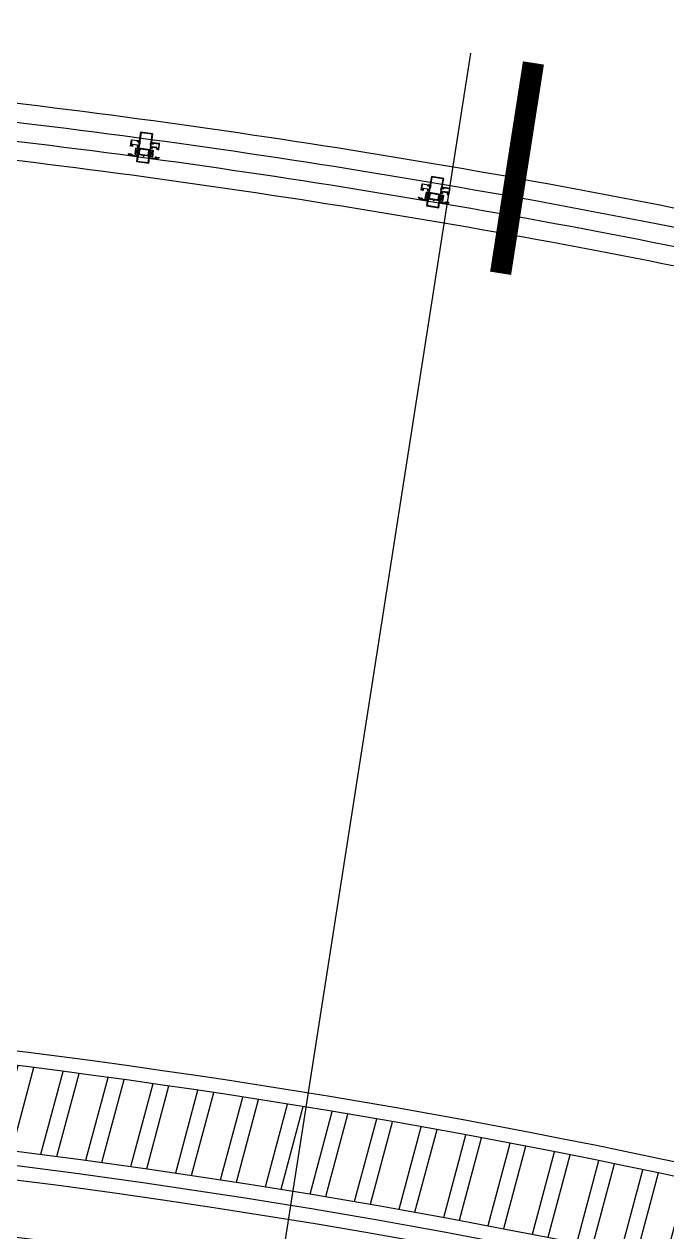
# Model space of a CAD drawing. Header units: inches. Extents: x 0 to 1813292486, y 0 to 3473589894.
# Drawn here: x 600511736 to 600514002, y 3473205422 to 3473209678 of the extents above; entities that cross this region are included whole.
import ezdxf

# ---------------------------------------------------------------- set-up
doc = ezdxf.new("R2010")
doc.units = ezdxf.units.IN
doc.header["$LTSCALE"] = 1000
doc.header["$MEASUREMENT"] = 0
for name, color, linetype in [('A-Anno-Note', 241, 'Continuous'), ('AX-MALL-DIM-P02$0$A-Anno-Dims', 3, 'Continuous'), ('AX-MALL-DIM-SY-P02$0$DIM_IDEN', 3, 'Continuous'), ('AX-MALL-P02-200$0$A-Anno-Note', 241, 'Continuous'), ('AX-MALL-WALL-P02$0$A-Anno-Note', 241, 'Continuous'), ('AX-MALL-WALL-P02-QT$0$A-Anno-Note', 241, 'Continuous'), ('AX-MALL-WALL-P02-QT$0$A-Curt', 151, 'Continuous'), ('AX-MALL-WALL-P02-QT$0$A-Detl-Patt', 8, 'Continuous'), ('AX-MALL-WALL-P02-QT$0$A-Detl-Thin', 131, 'Continuous'), ('AX-MALL-WALL-P02-QT$0$A-Hdrl', 31, 'Continuous'), ('AX-MALL-WALL-P02-QT$0$GASKET', 2, 'Continuous'), ('AX-MALL-WALL-P02-QT$0$STSF', 2, 'Continuous')]:
    doc.layers.add(name, color=color, linetype=linetype)
doc.layers.add('AX-MALL-WALL-P02-QT$0$AM_SUPPR', color=6, linetype='Continuous', lineweight=30)

# ---------------------------------------------------------------- blocks, each defined once
blk = doc.blocks.new('AX-MALL-WALL-P02-QT$0$tj')
at = {"layer": 'AX-MALL-WALL-P02-QT$0$A-Detl-Patt'}
h = blk.add_hatch(dxfattribs=at)
h.set_pattern_fill('STEEL', color=256, scale=100, angle=50.4318)
h.set_pattern_definition([(75, (-14278.2, 156289.83), (-153.340725, 41.08752), []), (75, (-14317.88, 156358.57), (-153.340725, 41.08752), [])])
edge = h.paths.add_edge_path()
edge.add_line((88101.3, 47666.6), (87883.9, 47459.8))
edge.add_line((87883.9, 47459.8), (91571.5, 43584.6))
edge.add_arc((262949.4, 558937.7), 543101.4, 251.605736, 260.028867)
edge.add_arc((172180.8, -2862.1), 27100, 64.71287, 96.9316, ccw=False)
edge.add_arc((262949, 558936.3), 543100, 261.615511, 271.725148)
edge.add_line((279299, 16082.5), (279299, 16382.7))
edge.add_arc((262949, 558936.3), 542800, 261.620204, 271.726101, ccw=False)
edge.add_arc((172180.8, -2862.1), 27400, 64.80632, 96.83816)
edge.add_arc((262949.4, 558937.7), 542801.4, 251.613639, 260.024173, ccw=False)
edge.add_line((91737.3, 43845.7), (88101.3, 47666.6))
blk.add_lwpolyline([(88103, 47737.3), (87813.2, 47461.6), (91543.9, 43541.1, 0.036779), (168908.9, 23989.2, -0.141654), (183742.1, 21592.7, 0.044166), (279349, 16034), (279349, 16434.2, -0.044144), (183859, 21979.8, 0.140545), (168919.8, 24393.5, -0.036705), (91764.9, 43889.2), (88103, 47737.3)], format="xyb", dxfattribs=at)
blk.add_lwpolyline([(88101.3, 47666.6), (87883.9, 47459.8), (91571.5, 43584.6, 0.036769), (168910.3, 24039.8, -0.141514), (183756.7, 21641.1, 0.04414), (279299, 16082.5), (279299, 16382.7, -0.044124), (183844.5, 21931.4, 0.140683), (168918.5, 24342.9, -0.036714), (91737.3, 43845.7)], format="xyb", close=True, dxfattribs=at)
at = {"layer": 'AX-MALL-WALL-P02-QT$0$A-Detl-Thin'}
blk.add_lwpolyline([(163549.1, 15543.4, -0.639724), (164703.5, 23081.8, -0.219718), (187079.4, 19655.3, -0.639724), (185925, 12116.8, -0.219718)], format="xyb", close=True, dxfattribs=at)
at = {"layer": 'AX-MALL-WALL-P02-QT$0$A-Hdrl', "ltscale": 6}
for points in [[(163659.5, 15710.2, -0.639724), (164758.9, 22889.6, -0.219718), (186969, 19488.5, -0.639724), (185869.6, 12309, -0.219718)], [(163714.6, 15793.6, -0.639724), (164786.6, 22793.6, -0.219718), (186913.8, 19405.1, -0.639724), (185841.9, 12405.1, -0.219718)]]:
    blk.add_lwpolyline(points, format="xyb", close=True, dxfattribs=at)
blk = doc.blocks.new('AX-MALL-WALL-P02-QT$0$A$C40565891')
h = blk.add_hatch()
h.set_pattern_fill('NET', color=6, scale=0.5, angle=315)
h.set_pattern_definition([(225, (-8954763.8857, -14331520.9494), (-1.12253201513, 1.12253201513), []), (135, (-8954763.8857, -14331520.9494), (1.12253201513, 1.12253201513), [])])
edge = h.paths.add_edge_path()
edge.add_line((-2.9, -1), (-17.1, -1))
edge.add_arc((-17.1, -2), 1, 90, 120)
edge.add_line((-17.6, -1.1), (-19.3, -2.1))
edge.add_line((-19.3, -2.1), (-19.6, -2.1))
edge.add_arc((-19.6, -1.7), 0.4, 180, 270, ccw=False)
edge.add_line((-20, -1.7), (-20, 1.7))
edge.add_arc((-19.6, 1.7), 0.4, 90, 180, ccw=False)
edge.add_line((-19.6, 2.1), (-19.3, 2.1))
edge.add_line((-19.3, 2.1), (-17.6, 1.1))
edge.add_arc((-17.1, 2), 1, 240, 270)
edge.add_line((-17.1, 1), (-2.9, 1))
edge.add_arc((-2.9, 2), 1, 270, 300)
edge.add_line((-2.4, 1.1), (-0.7, 2.1))
edge.add_line((-0.7, 2.1), (-0.4, 2.1))
edge.add_arc((-0.4, 1.7), 0.4, 0, 90, ccw=False)
edge.add_line((0, 1.7), (0, -1.7))
edge.add_arc((-0.4, -1.7), 0.4, 270, 360, ccw=False)
edge.add_line((-0.4, -2.1), (-0.7, -2.1))
edge.add_line((-0.7, -2.1), (-2.4, -1.1))
edge.add_arc((-2.9, -2), 1, 60, 90)
at = {"layer": 'AX-MALL-WALL-P02-QT$0$STSF', "lineweight": 40}
blk.add_lwpolyline([(-2.9, -1), (-17.1, -1, 0.131652), (-17.6, -1.1), (-19.3, -2.1), (-19.6, -2.1, -0.414214), (-20, -1.7), (-20, 1.7, -0.414214), (-19.6, 2.1), (-19.3, 2.1), (-17.6, 1.1, 0.131652), (-17.1, 1), (-2.9, 1, 0.131652), (-2.4, 1.1), (-0.7, 2.1), (-0.4, 2.1, -0.414214), (0, 1.7), (0, -1.7, -0.414214), (-0.4, -2.1), (-0.7, -2.1), (-2.4, -1.1, 0.131652)], format="xyb", close=True, dxfattribs=at)
blk = doc.blocks.new('AX-MALL-WALL-P02-QT$0$A$C448B1DB9')
at = {"layer": 'AX-MALL-WALL-P02-QT$0$AM_SUPPR', "color": 3}
for points in [[(-12.5, 46.6), (12.5, 46.6, -0.266079), (13.3, 46.1), (14.2, 44.6, 0.266079), (15.1, 44.1), (16.4, 44.1, 0.57968), (16.5, 44.3), (15.5, 46), (15.5, 46.3, -0.414214), (15.8, 46.6), (19.2, 46.6, 0.196262), (19.4, 46.7, -0.664495), (20.2, 46.3), (20.2, 46.2), (19.9, 44.3, -0.310745), (19.7, 44.1), (19.5, 44.1, 0.57735), (19.5, 43.8), (19.8, 43.4, 0.176327), (20, 43.3), (22.7, 43.1, 0.548619), (22.9, 43.4), (22.3, 45, 0.315299), (22.1, 45.1), (21.9, 45.1, -0.414214), (21.7, 45.3), (21.7, 46.3, -0.414214), (22, 46.6), (22, 52.4), (27, 52.4), (27, 55.1), (25.9, 56.3, 0.668179), (25, 55.9), (25, 54.4), (22, 54.4), (22, 72.4), (25, 72.4), (25, 70.9, 0.668179), (25.9, 70.5), (27, 71.7), (27, 73.9), (22, 73.9), (22, 105.2), (-22, 105.2), (-22, 73.9), (-27, 73.9), (-27, 71.7), (-25.9, 70.5, 0.668179), (-25, 70.9), (-25, 72.4), (-22, 72.4), (-22, 54.4), (-25, 54.4), (-25, 55.9, 0.668179), (-25.9, 56.3), (-27, 55.1), (-27, 52.4), (-22, 52.4), (-22, 46.6, -0.414214), (-21.7, 46.3), (-21.7, 45.3, -0.414214), (-21.9, 45.1), (-22.1, 45.1, 0.315299), (-22.3, 45), (-22.9, 43.4, 0.548619), (-22.7, 43.1), (-20, 43.3, 0.176327), (-19.8, 43.4), (-19.5, 43.8, 0.57735), (-19.5, 44.1), (-19.7, 44.1, -0.310745), (-19.9, 44.3), (-20.2, 46.2), (-20.2, 46.3, -0.664495), (-19.4, 46.7, 0.196262), (-19.2, 46.6), (-15.8, 46.6, -0.414214), (-15.5, 46.3), (-15.5, 46), (-16.5, 44.3, 0.57968), (-16.4, 44.1), (-15.1, 44.1, 0.266079), (-14.2, 44.6), (-13.3, 46.1, -0.266079), (-12.5, 46.6), (-12.5, 46.6)], [(-12.5, 26.6), (-12.5, 26.6, -0.266079), (-13.3, 27.1), (-14.2, 28.6, 0.266079), (-15.1, 29.1), (-16.4, 29.1, 0.57968), (-16.5, 28.9), (-15.5, 27.2), (-15.5, 26.9, -0.414214), (-15.8, 26.6), (-19.2, 26.6, 0.196262), (-19.4, 26.5, -0.664495), (-20.2, 26.9), (-20.2, 27), (-19.9, 28.9, -0.310745), (-19.7, 29.1), (-19.5, 29.1, 0.57735), (-19.5, 29.4), (-19.8, 29.8, 0.176327), (-20, 29.9), (-22.7, 30.1, 0.548619), (-22.9, 29.8), (-22.3, 28.2, 0.315299), (-22.1, 28.1), (-21.9, 28.1, -0.414214), (-21.7, 27.9), (-21.7, 26.9, -0.414214), (-22, 26.6), (-22, 20), (-44, 20), (-44, 20.4), (-45, 20.1), (-45, 20.4), (-46, 20.1), (-46, 20.4), (-47, 20.1), (-47, 20.4), (-48, 20.1), (-48, 20.4), (-49, 20.4), (-49, 18), (-22, 18), (-22, 0), (22, 0), (22, 18), (49, 18), (49, 20.4), (48, 20.4), (48, 20.1), (47, 20.4), (47, 20.1), (46, 20.4), (46, 20.1), (45, 20.4), (45, 20.1), (44, 20.4), (44, 20), (22, 20), (22, 26.6, -0.414214), (21.7, 26.9), (21.7, 27.9, -0.414214), (21.9, 28.1), (22.1, 28.1, 0.315299), (22.3, 28.2), (22.9, 29.8, 0.548619), (22.7, 30.1), (20, 29.9, 0.176327), (19.8, 29.8), (19.5, 29.4, 0.57735), (19.5, 29.1), (19.7, 29.1, -0.310745), (19.9, 28.9), (20.2, 27), (20.2, 26.9, -0.664495), (19.4, 26.5, 0.196262), (19.2, 26.6), (15.8, 26.6, -0.414214), (15.5, 26.9), (15.5, 27.2), (16.5, 28.9, 0.57968), (16.4, 29.1), (15.1, 29.1, 0.266079), (14.2, 28.6), (13.3, 27.1, -0.266079), (12.5, 26.6), (-12.5, 26.6)]]:
    blk.add_lwpolyline(points, format="xyb", dxfattribs=at)
for points in [[(-19.8, 103), (-19.8, 103), (-19.8, 74.7), (-19, 73.7), (-19, 68.7), (-19, 63.7), (-20, 62.7), (-20, 48.8), (20, 48.8), (20, 62.7), (19, 63.7), (19, 68.7), (19, 73.7), (19.8, 74.7), (19.8, 103), (-19.8, 103)], [(-19, 24.4), (-19, 16.6), (-19.8, 15.6), (-19.8, 2.2), (-19.8, 2.2), (19.8, 2.2), (19.8, 15.6), (19, 16.6), (19, 24.4), (-19, 24.4)]]:
    blk.add_lwpolyline(points, dxfattribs=at)
at = {"color": 6, "ltscale": 10, "xscale": -1, "rotation": 90}
blk.add_blockref('AX-MALL-WALL-P02-QT$0$A$C40565891', (-17.7, 26.6), dxfattribs=at)
at = {"color": 6, "ltscale": 10, "rotation": 270}
blk.add_blockref('AX-MALL-WALL-P02-QT$0$A$C40565891', (17.7, 26.6), dxfattribs=at)
blk = doc.blocks.new('AX-MALL-WALL-P02-QT$0$A$C0A607B9E')
at = {"linetype": 'Continuous'}
h = blk.add_hatch(dxfattribs=at)
h.set_pattern_fill('ANSI37', color=1)
h.set_pattern_definition([(45, (-14339043.6352, -8955566.6047), (-1.12253201513, 1.12253201513), []), (135, (-14339043.6352, -8955566.6047), (-1.12253201513, -1.12253201513), [])])
edge = h.paths.add_edge_path()
edge.add_arc((-0.9, 1.2), 0.3, 90, 158.929)
edge.add_arc((-10.5, 4.9), 10, 296.683, 338.929, ccw=False)
edge.add_arc((-5.9, -4.3), 0.3, 116.683, 276.6693)
edge.add_arc((-6.9, 4.3), 9, 276.6693, 314.4305)
edge.add_arc((-0.4, -2.3), 0.3, 15.9653, 134.4305, ccw=False)
edge.add_line((-0.1, -2.2), (0.3, -3.7))
edge.add_arc((0.7, -3.6), 0.4, 195.9653, 344.0347)
edge.add_line((1.1, -3.7), (1.5, -2.2))
edge.add_arc((1.8, -2.3), 0.3, 15.9653, 164.0347, ccw=False)
edge.add_line((2.1, -2.2), (2.5, -3.7))
edge.add_arc((2.9, -3.6), 0.4, 195.9653, 344.0347)
edge.add_line((3.3, -3.7), (3.7, -2.2))
edge.add_arc((4, -2.3), 0.3, 15.9653, 164.0347, ccw=False)
edge.add_line((4.3, -2.2), (4.7, -3.7))
edge.add_arc((5.1, -3.6), 0.4, 195.9653, 344.0347)
edge.add_line((5.5, -3.7), (5.9, -2.2))
edge.add_arc((6.2, -2.3), 0.3, 15.9653, 164.0347, ccw=False)
edge.add_line((6.5, -2.2), (6.9, -3.7))
edge.add_arc((7.3, -3.6), 0.4, 195.9653, 360)
edge.add_line((7.7, -3.6), (7.7, -0.3))
edge.add_arc((7.4, -0.3), 0.3, 0, 90)
edge.add_line((7.4, 0), (0, 0))
edge.add_line((0, 0), (0, 1.5))
edge.add_line((0, 1.5), (-0.9, 1.5))
at = {"color": 1, "linetype": 'Continuous'}
blk.add_lwpolyline([(-0.9, 1.5, 0.310169), (-1.2, 1.3, -0.18645), (-6, -4, 0.838998), (-5.9, -4.6, 0.166272), (-0.6, -2.1, -0.568456), (-0.1, -2.2), (0.3, -3.7, 0.754029), (1.1, -3.7), (1.5, -2.2, -0.754029), (2.1, -2.2), (2.5, -3.7, 0.754029), (3.3, -3.7), (3.7, -2.2, -0.754029), (4.3, -2.2), (4.7, -3.7, 0.754029), (5.5, -3.7), (5.9, -2.2, -0.754029), (6.5, -2.2), (6.9, -3.7, 0.869553), (7.7, -3.6), (7.7, -0.3, 0.414214), (7.4, 0), (0, 0), (0, 1.5)], format="xyb", close=True, dxfattribs=at)
blk = doc.blocks.new('AX-MALL-WALL-P02-QT$0$尺寸分格点')
at = {"ltscale": 10}
h = blk.add_hatch(color=1, dxfattribs=at)
h.dxf.hatch_style = 1
edge = h.paths.add_edge_path()
edge.add_line((0, -1.5), (0, 0))
edge.add_line((0, 0), (-1.5, 0))
edge.add_arc((0, 0), 1.5, 180, 270)
edge = h.paths.add_edge_path()
edge.add_line((0, 1.5), (0, 0))
edge.add_line((0, 0), (1.5, 0))
edge.add_arc((0, 0), 1.5, 0, 90)
for p, q in [((-2.5, 0), (2.5, 0)), ((0, -2.5), (0, 2.5))]:
    blk.add_line(p, q)
blk.add_circle((0, 0), 1.5)
blk = doc.blocks.new('AX-MALL-WALL-P02-QT$0$定位点')
blk.add_blockref('AX-MALL-WALL-P02-QT$0$尺寸分格点', (0, 0))
blk = doc.blocks.new('AX-MALL-WALL-P02-QT$0$A$C3D8E1D5A')
at = {"color": 3, "ltscale": 10}
blk.add_lwpolyline([(-25, -18.8), (-25, -17.5), (-23, -17.5), (-23, -15.5), (-7, -15.5), (-7, -22.5), (-5.3, -22.5, 0.414214), (-5, -22.2), (-5, -21.8, 0.414), (-5.3, -21.5), (-5.7, -21.5, -0.483847), (-6, -21.1), (-5.7, -19.9), (-1.3, -19.9), (-1, -21.1, -0.47418), (-1.3, -21.5), (-1.7, -21.5, 0.414), (-2, -21.8), (-2, -22.2, 0.414214), (-1.7, -22.5), (0, -22.5), (0, 0), (-22.9, 0), (-22.9, -1), (-22.4, -1), (-22.4, -3, -0.414214), (-22.9, -3.5), (-25, -3.5), (-25.5, -2.9, 0.498868), (-25.9, -2.9), (-27.4, -5, 0.819287), (-27, -5.5), (-25.5, -4.5), (-22.9, -4.5, 0.414214), (-21.4, -3), (-21.4, -1), (-3.2, -1, -0.414209), (-1, -3.2), (-1, -18.5), (-6, -18.5), (-6, -14.5), (-24, -14.5), (-24, -16.5), (-25, -16.5), (-27.2, -16.5, 0.658242), (-27.6, -17.3), (-25.9, -19.1, 0.682714), (-25, -18.8)], format="xyb", dxfattribs=at)
blk = doc.blocks.new('AX-MALL-WALL-P02-QT$0$A$C30882225')
at = {"color": 6}
for p, q in [((-22, 23), (-31.3, 1)), ((-31.3, 23), (-22, 1)), ((22, 23), (31.3, 1)), ((31.3, 23), (22, 1))]:
    blk.add_line(p, q, dxfattribs=at)
for points in [[(-22, 23), (-31.3, 23), (-31.3, 1), (-22, 1)], [(22, 23), (31.3, 23), (31.3, 1), (22, 1)]]:
    blk.add_lwpolyline(points, close=True, dxfattribs=at)
at = {"color": 6, "ltscale": 10, "xscale": -1}
blk.add_blockref('AX-MALL-WALL-P02-QT$0$A$C3D8E1D5A', (-49.9, 50.2), dxfattribs=at)
at = {"color": 6, "ltscale": 10}
for name, p in [('AX-MALL-WALL-P02-QT$0$A$C448B1DB9', (0, -23.7)), ('AX-MALL-WALL-P02-QT$0$A$C3D8E1D5A', (49.9, 50.2))]:
    blk.add_blockref(name, p, dxfattribs=at)
at = {"color": 6, "ltscale": 10, "xscale": -1, "rotation": 180}
blk.add_blockref('AX-MALL-WALL-P02-QT$0$A$C0A607B9E', (-49, -3.3), dxfattribs=at)
at = {"color": 6, "ltscale": 10, "rotation": 179.9999999999999}
blk.add_blockref('AX-MALL-WALL-P02-QT$0$A$C0A607B9E', (49, -3.3), dxfattribs=at)
at = {"layer": 'AX-MALL-WALL-P02-QT$0$GASKET', "extrusion": (0, 0, -1), "zscale": -1, "rotation": 270}
blk.add_blockref('AX-MALL-WALL-P02-QT$0$定位点', (0, 0), dxfattribs=at)
blk = doc.blocks.new('AX-MALL-WALL-P02-QT$0$mqst2')
at = {"color": 6, "ltscale": 10}
for p, rotation in [((298567.4, -38060.4), 352.2744775413583), ((299589.9, -38216.8), 350.3326897583433)]:
    blk.add_blockref('AX-MALL-WALL-P02-QT$0$A$C30882225', p, dxfattribs=dict(at, rotation=rotation))
blk = doc.blocks.new('AX-MALL-WALL-P02-QT')
at = {"layer": 'AX-MALL-WALL-P02-QT$0$A-Curt'}
for radius in [30648.5, 30581.8, 30515.2, 30448.5]:
    blk.add_arc((600304273.4, 3473065938.7), radius, 57.8634, 63.8762, dxfattribs=at)
at = {"layer": 'AX-MALL-WALL-P02-QT$0$A-Anno-Note', "rotation": 339.5681613092181}
blk.add_blockref('AX-MALL-WALL-P02-QT$0$mqst2', (600052179.3, 3473232742.4), dxfattribs=at)
at = {"layer": 'AX-MALL-WALL-P02-QT$0$A-Detl-Thin', "rotation": 339.5681613091762}
blk.add_blockref('AX-MALL-WALL-P02-QT$0$tj', (600144118.7, 3473128496.3), dxfattribs=at)
blk = doc.blocks.new('AX-MALL-WALL-P02')
at = {"layer": 'AX-MALL-WALL-P02$0$A-Anno-Note'}
blk.add_blockref('AX-MALL-WALL-P02-QT', (0, 0), dxfattribs=at)
blk = doc.blocks.new('AX-MALL-DIM-SY-P02')
at = {"layer": 'AX-MALL-DIM-SY-P02$0$DIM_IDEN'}
blk.add_line((600319882.2, 3473092785.7), (600315900.5, 3473085690.7), dxfattribs=at)
at = {"layer": 'AX-MALL-DIM-SY-P02$0$DIM_IDEN', "const_width": 75}
blk.add_lwpolyline([(600320078.4, 3473092675.6), (600319711.3, 3473092021.6)], dxfattribs=at)
blk = doc.blocks.new('AX-MALL-DIM-P02')
at = {"layer": 'AX-MALL-DIM-P02$0$A-Anno-Dims'}
blk.add_blockref('AX-MALL-DIM-SY-P02', (0, 0), dxfattribs=at)
blk = doc.blocks.new('AX-MALL-P02-200')
at = {"layer": 'AX-MALL-P02-200$0$A-Anno-Note'}
blk.add_blockref('AX-MALL-WALL-P02', (0, 0), dxfattribs=at)
blk.add_blockref('AX-MALL-DIM-P02', (0, 0), dxfattribs=at)

msp = doc.modelspace()

# ---------------------------------------------------------------- block references
at = {"layer": 'A-Anno-Note', "rotation": 20.43183869077545}
msp.add_blockref('AX-MALL-P02-200', (1250392458.5, 9048125.7), dxfattribs=at)

doc.saveas('drawing.dxf')
